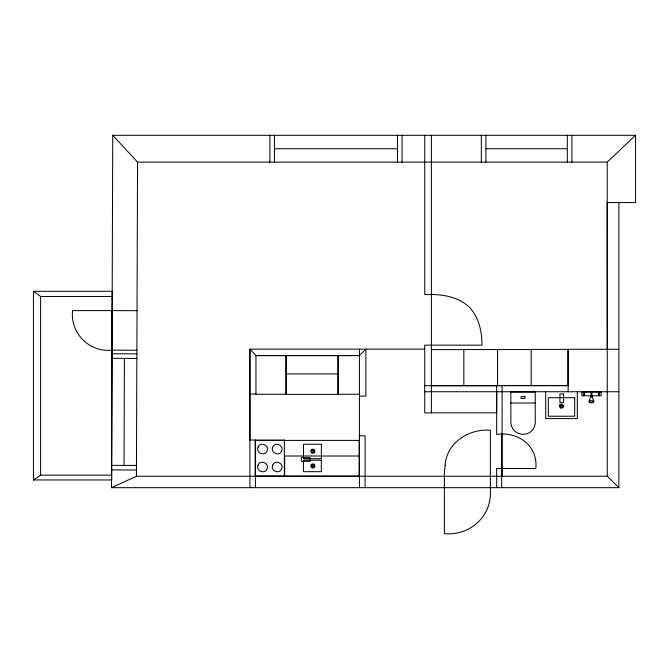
<?xml version="1.0" encoding="UTF-8"?>
<svg xmlns="http://www.w3.org/2000/svg" width="669" height="669" viewBox="0 0 669 669"><rect width="100%" height="100%" fill="white"/><g stroke="black" fill="none" stroke-linecap="round" stroke-linejoin="round"><path stroke-width="1" d="M359.437 476.244L359.454 435.854L365.115 435.854L365.115 487.676M111.731 475.149L112.191 291.283L33.45 291.283L33.45 479.949L111.731 479.957L111.731 475.149L40.617 475.149L33.45 479.949M618.875 202.565L618.875 487.676L111.489 487.676L112.752 135.314L635.55 135.314L635.55 202.565L607.218 202.565L607.276 349.285M124.024 465.407L124.409 358.375M111.489 487.676L136.434 476.244L137.555 162.115L112.752 135.314M137.555 162.115L607.218 162.115L635.55 135.314M274.449 148.719L397.47 148.719M485.911 148.719L567.312 148.719M33.45 291.283L40.617 296.476L112.191 296.476M112.124 310.592L72.57 310.592C69.986 333.221 89.504 352.73 112.124 350.138L112.124 310.592L137.028 310.692M424.723 349.126L249.905 349.126L249.888 440.043L255.416 440.043L255.416 487.676M618.875 349.285L568.157 349.285L568.157 391.75M531.161 349.536L463.851 349.544L463.851 385.67M431.388 349.619L463.851 349.619M249.922 487.676L249.905 349.126L255.951 355.54L359.454 355.54L365.859 349.126L365.859 396.073L359.454 396.073M255.951 355.624L359.454 355.624M286.081 373.912L338.163 373.912M431.388 385.511L568.157 385.511M431.388 385.67L497.51 385.67M424.723 385.704L568.157 385.704M424.723 391.75L618.875 391.75M249.905 394.058L255.951 394.058M359.454 394.258L338.088 394.258L338.088 355.624L338.029 394.392L286.081 394.392L286.081 355.624L286.089 394.258L255.951 394.258L255.951 355.54M590.618 395.772L581.838 395.772L581.838 392.051L601.105 392.051L601.105 395.772L592.266 395.772M590.618 396.926L592.266 396.926M510.832 403.014L510.89 418.719C508.591 439.391 537.692 439.558 535.217 418.719L535.217 392.051L510.832 392.051L510.832 403.014L535.217 403.014M431.388 412.815L496.699 412.815L496.699 391.783M255.424 440.403L359.203 440.403L359.203 476.161M359.437 456.007L284.659 456.007L284.659 476.111L359.437 476.111M136.434 476.244L607.276 476.244L618.875 487.676M111.982 350.138L136.886 350.23M111.966 353.767L136.877 353.851M111.949 358.333L136.861 358.425M111.564 465.365L136.476 465.448M111.547 469.931L136.459 470.023M607.218 162.115L607.276 476.244M599.031 392.051L599.09 395.772M592.266 392.051C590.501 395.856 593.779 398.933 593.696 402.144L591.647 403.022L589.18 402.144C589.113 398.933 592.383 395.856 590.618 392.051M583.786 392.051L583.786 395.772M577.33 391.766L577.33 418.61L545.687 418.61L545.687 391.766M571.886 135.314L571.886 162.115M568.006 385.704L568.006 349.402L531.161 349.402L531.161 385.704M567.312 135.322L567.312 162.115M502.126 385.704L502.126 476.244M501.708 434.415L501.708 487.676M497.51 349.536L497.51 385.704M496.657 385.704L496.657 434.415C517.898 431.179 538.219 445.78 535.81 468.509L496.657 468.509L496.657 487.676M485.911 135.322L485.911 162.115M481.337 135.314L481.337 162.115M431.388 135.314L431.388 412.907L424.723 412.907L424.723 345.154L481.998 345.154C482.006 331.615 478.937 317.29 469.345 307.196C457.529 295.915 440.344 293.984 424.723 294.536L424.723 135.314M402.044 135.314L402.044 162.115M397.47 135.322L397.47 162.115M359.454 349.126L359.437 487.676M274.449 135.322L274.449 162.115M269.883 135.314L269.883 162.115M40.617 296.476L40.617 475.149M445.094 465.457L444.375 473.552L444.367 533.686C469.939 535.969 491.857 516.468 490.377 490.369L490.385 430.234C468.927 428.495 446.524 442.669 445.094 465.457M272.693 447.185C270.1 452.737 279.408 456.96 281.682 450.981C284.283 445.429 274.976 441.197 272.693 447.185M272.693 465.097C270.1 470.65 279.408 474.881 281.682 468.894C284.283 463.341 274.976 459.118 272.693 465.097M258.05 447.185C255.458 452.729 264.757 456.96 267.04 450.981C269.632 445.429 260.325 441.197 258.05 447.185M258.05 465.097C255.449 470.65 264.757 474.881 267.04 468.894C269.632 463.341 260.325 459.118 258.05 465.097M311.403 449.71L310.776 450.839L311.403 452.729L312.532 453.356L314.422 452.729L315.049 451.592L314.422 449.71L313.284 449.083L311.403 449.71M312.047 450.354L312.047 452.085L313.769 452.085L313.769 450.354L312.047 450.354M311.403 464.428L310.776 465.565L311.403 467.455L312.532 468.074L314.422 467.455L315.049 466.318L314.422 464.428L313.284 463.809L311.403 464.428M312.047 465.08L312.047 466.803L313.769 466.803L313.769 465.08L312.047 465.08M559.995 404.661L559.368 405.79L559.995 407.68L561.124 408.307L563.014 407.68L563.641 406.543L563.014 404.661L561.876 404.034L559.995 404.661M560.639 405.305L560.639 407.036L562.361 407.036L562.361 405.305L560.639 405.305M593.913 401.074C591.229 404.36 584.338 399.184 593.913 401.074M584.706 393.573C582.758 393.623 585.132 394.944 584.706 393.573M599.031 393.941C597.802 394.902 597.852 392.904 599.031 393.941M563.574 393.999L559.92 393.999L559.92 402.537L563.574 402.537L563.574 393.999M524.964 396.608L521.084 396.608L521.084 398.456L524.964 398.456L524.964 396.608M574.688 397.679L548.321 397.679L548.321 416.235L574.688 416.235L574.688 397.679M284.35 440.127L255.224 440.127L255.224 476.019L284.35 476.019L284.35 440.127M321.388 444.241L303.483 444.241L303.483 458.683L321.388 458.683L321.388 444.241M309.881 457.655L301.351 457.655L301.351 461.309L309.881 461.309L309.881 457.655M321.321 460.205L303.442 460.205L303.442 471.678L321.321 471.678L321.321 460.205"/></g></svg>
